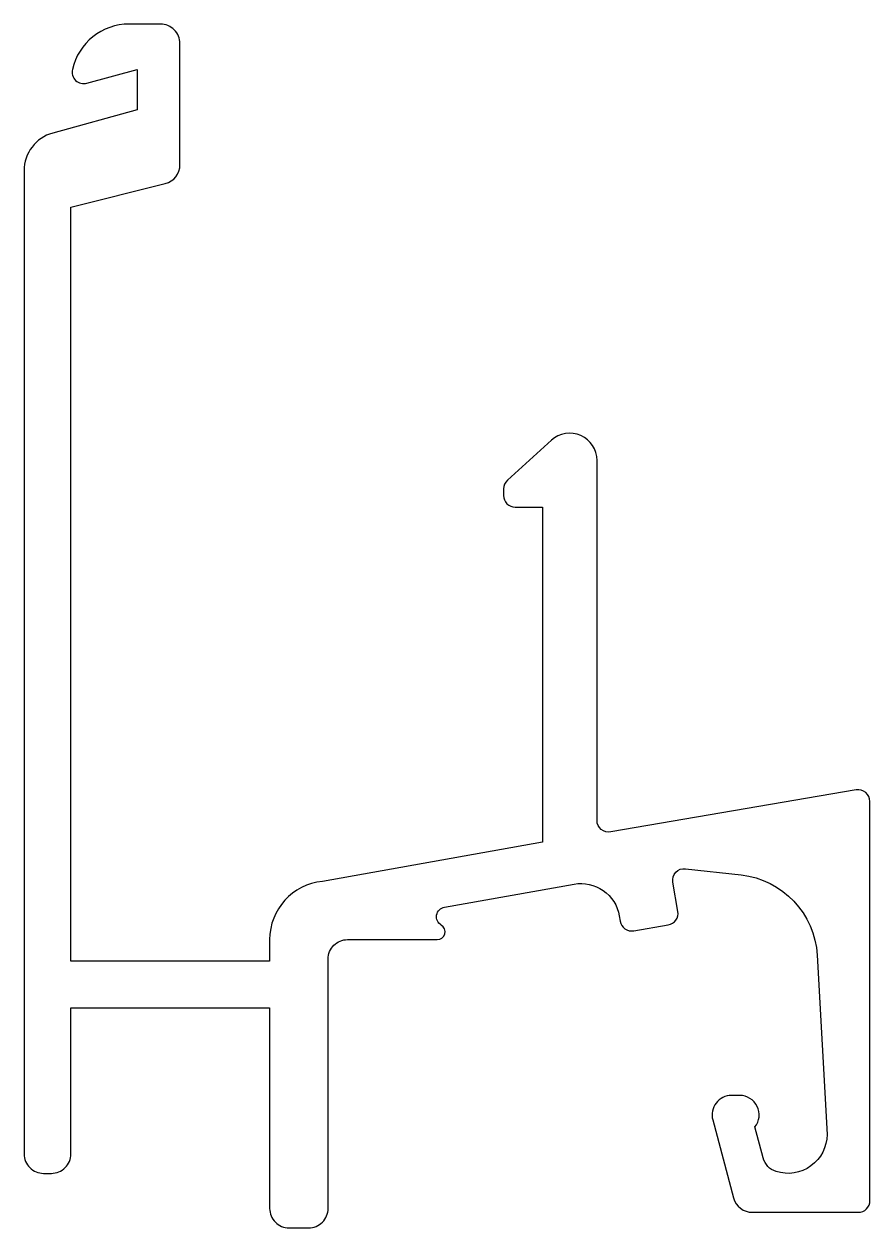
# Model space of a CAD drawing. Extents: x 172 to 193.7, y 210.2 to 241.1.
import ezdxf

# ---------------------------------------------------------------- set-up
doc = ezdxf.new("R2010")
doc.units = 0
doc.layers.get('0').update_dxf_attribs({"linetype": 'CONTINUOUS'})

msp = doc.modelspace()

# ---------------------------------------------------------------- linework, layer by layer
msp.add_lwpolyline([(178.284, 210.715, 0.414214), (178.784, 210.215), (179.284, 210.215, 0.414214), (179.784, 210.715), (179.784, 217.115, -0.414214), (180.284, 217.615), (182.584, 217.615, 0.761726), (182.687, 217.986, -0.694201), (182.771, 218.447), (186.093, 219.04, -0.416202), (187.254, 218.225), (187.278, 218.086, 0.414214), (187.625, 217.841), (188.512, 217.993, 0.414214), (188.757, 218.339), (188.628, 219.087, -0.49913), (188.957, 219.436), (190.378, 219.277, -0.366264), (192.33, 217.212), (192.584, 212.615, -0.509235), (191.276, 211.663, -0.254531), (190.947, 212.01), (190.735, 212.806, 0.626075), (190.342, 213.615), (190.135, 213.615, 0.492773), (189.652, 212.986), (190.185, 210.986, 0.339788), (190.669, 210.615), (193.384, 210.615, 0.414214), (193.684, 210.915), (193.684, 221.162, 0.464861), (193.334, 221.458), (187.035, 220.378, -0.464861), (186.684, 220.673), (186.684, 229.915, 0.651197), (185.513, 230.433), (184.383, 229.404, 0.211243), (184.284, 229.182), (184.284, 229.015, 0.414214), (184.584, 228.715), (185.284, 228.715), (185.284, 220.115), (179.641, 219.108, 0.386496), (178.284, 217.615), (178.284, 217.065), (173.184, 217.065), (173.184, 236.415), (175.606, 237.02, 0.344151), (175.984, 237.505), (175.984, 240.615, 0.414214), (175.484, 241.115), (174.684, 241.115, 0.348986), (173.223, 239.953, 0.568477), (173.595, 239.596), (174.884, 239.952), (174.884, 238.915), (172.718, 238.317, 0.337401), (171.984, 237.353), (171.984, 212.115, 0.414214), (172.484, 211.615), (172.684, 211.615, 0.414214), (173.184, 212.115), (173.184, 215.865), (178.284, 215.865)], format="xyb", close=True)

doc.saveas('drawing.dxf')
